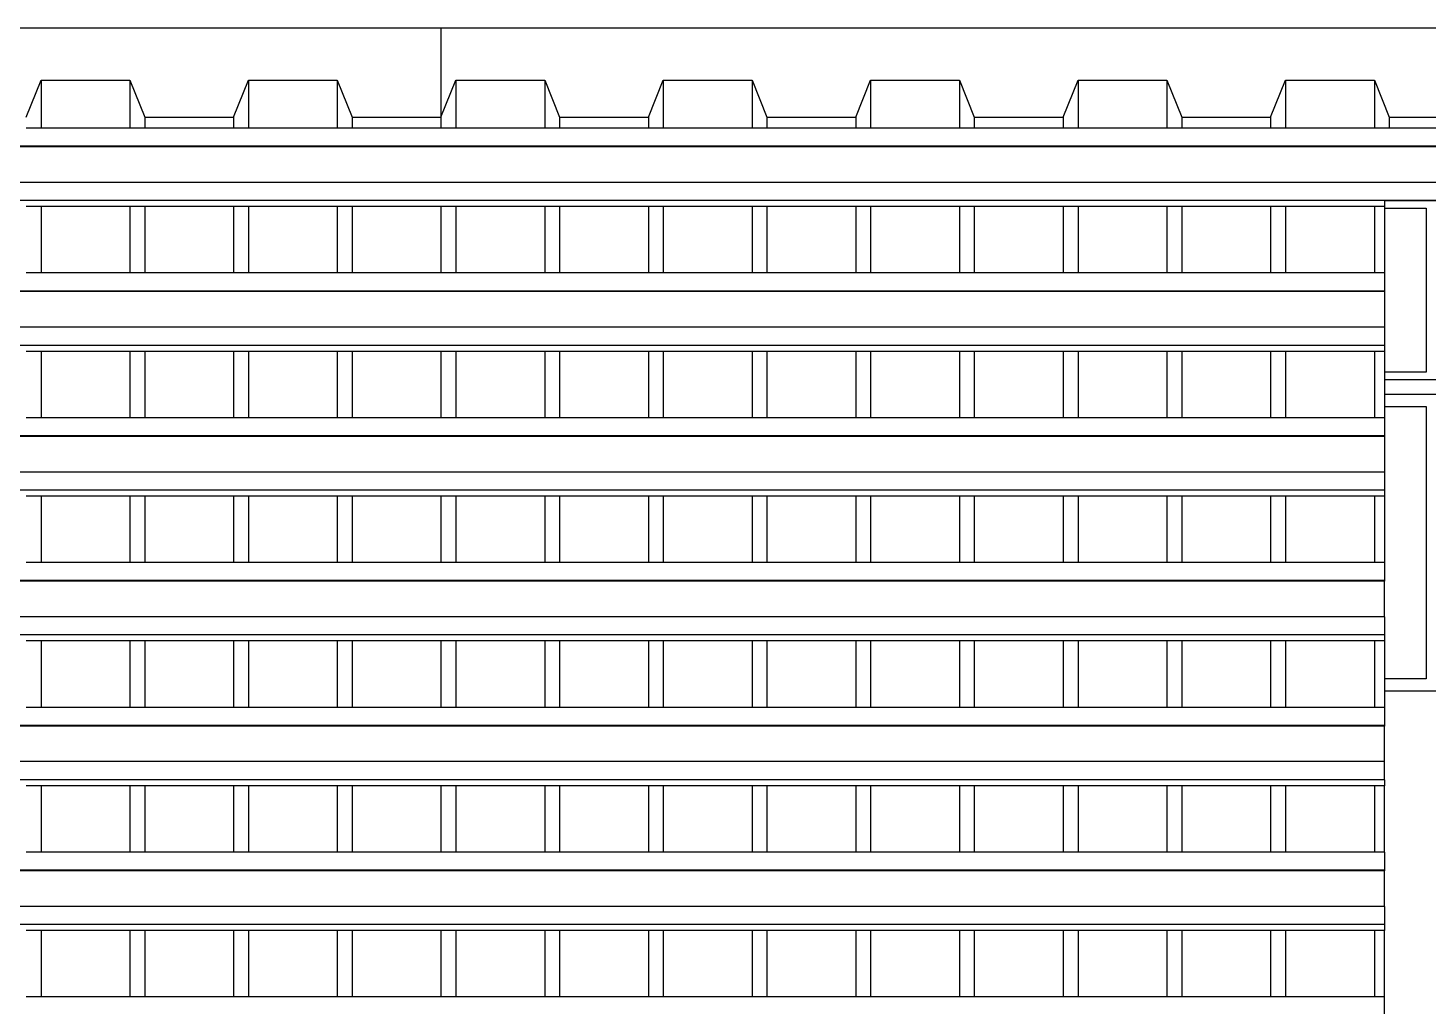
# Model space of a CAD drawing. Extents: x -34 to 34, y -12.8 to 11.9.
# Drawn here: x -6.14 to -4.234, y 10.591 to 11.923 of the extents above; entities that cross this region are included whole.
import ezdxf

# ---------------------------------------------------------------- set-up
doc = ezdxf.new("R2010")
doc.units = 0
doc.layers.get('0').update_dxf_attribs({"linetype": 'CONTINUOUS'})
doc.layers.add('SECTIONCUTEDGES', color=7, linetype='CONTINUOUS')

msp = doc.modelspace()

# ---------------------------------------------------------------- linework, layer by layer
for p, q in [((-6.1224, 11.8521), (-6.1224, 11.7867)), ((-6.0014, 11.8521), (-6.0014, 11.7867)), ((-5.84, 11.8521), (-5.84, 11.7867)), ((-5.719, 11.8521), (-5.719, 11.7867)), ((-5.5576, 11.8521), (-5.5576, 11.7867)), ((-5.4366, 11.8521), (-5.4366, 11.7867)), ((-5.2752, 11.8521), (-5.2752, 11.7867)), ((-5.1542, 11.8521), (-5.1542, 11.7867)), ((-4.9928, 11.8521), (-4.9928, 11.7867)), ((-4.8718, 11.8521), (-4.8718, 11.7867)), ((-4.7104, 11.8521), (-4.7104, 11.7867)), ((-4.5893, 11.8521), (-4.5893, 11.7867)), ((-4.428, 11.8521), (-4.428, 11.7867)), ((-4.3069, 11.8521), (-4.3069, 11.7867)), ((-5.9812, 11.8014), (-5.9812, 11.7867)), ((-5.8602, 11.8014), (-5.8602, 11.7867)), ((-5.6988, 11.8014), (-5.6988, 11.7867)), ((-5.5778, 11.8014), (-5.5778, 11.7867)), ((-5.4164, 11.8014), (-5.4164, 11.7867)), ((-5.2954, 11.8014), (-5.2954, 11.7867)), ((-5.134, 11.8014), (-5.134, 11.7867)), ((-5.013, 11.8014), (-5.013, 11.7867)), ((-4.8516, 11.8014), (-4.8516, 11.7867)), ((-4.7306, 11.8014), (-4.7306, 11.7867)), ((-4.5692, 11.8014), (-4.5692, 11.7867)), ((-4.4481, 11.8014), (-4.4481, 11.7867)), ((-4.2868, 11.8014), (-4.2868, 11.7867)), ((-6.1224, 11.7867), (-6.1426, 11.7867)), ((-6.0014, 11.7867), (-6.1224, 11.7867)), ((-5.9812, 11.7867), (-6.0014, 11.7867)), ((-5.8602, 11.7867), (-5.9812, 11.7867)), ((-5.84, 11.7867), (-5.8602, 11.7867)), ((-5.719, 11.7867), (-5.84, 11.7867)), ((-5.6988, 11.7867), (-5.719, 11.7867)), ((-5.5778, 11.7867), (-5.6988, 11.7867)), ((-5.5576, 11.7867), (-5.5778, 11.7867)), ((-5.4366, 11.7867), (-5.5576, 11.7867)), ((-5.4164, 11.7867), (-5.4366, 11.7867)), ((-5.2954, 11.7867), (-5.4164, 11.7867)), ((-5.2752, 11.7867), (-5.2954, 11.7867)), ((-5.1542, 11.7867), (-5.2752, 11.7867)), ((-5.134, 11.7867), (-5.1542, 11.7867)), ((-5.013, 11.7867), (-5.134, 11.7867)), ((-4.9928, 11.7867), (-5.013, 11.7867)), ((-4.8718, 11.7867), (-4.9928, 11.7867)), ((-4.8516, 11.7867), (-4.8718, 11.7867)), ((-4.7306, 11.7867), (-4.8516, 11.7867)), ((-4.7104, 11.7867), (-4.7306, 11.7867)), ((-4.5893, 11.7867), (-4.7104, 11.7867)), ((-4.5692, 11.7867), (-4.5893, 11.7867)), ((-4.4481, 11.7867), (-4.5692, 11.7867)), ((-4.428, 11.7867), (-4.4481, 11.7867)), ((-4.3069, 11.7867), (-4.428, 11.7867)), ((-4.2868, 11.7867), (-4.3069, 11.7867)), ((-4.1657, 11.7867), (-4.2868, 11.7867)), ((3.2068, 11.762), (-11.6672, 11.762)), ((3.2068, 11.7612), (-11.6672, 11.7612)), ((3.2068, 11.7127), (-11.6672, 11.7127)), ((3.2068, 11.688), (-11.6672, 11.688)), ((-6.1224, 11.6798), (-6.1426, 11.6798)), ((-6.1224, 11.6798), (-6.1224, 11.5894)), ((-6.0014, 11.6798), (-6.1224, 11.6798)), ((-6.0014, 11.6798), (-6.0014, 11.5894)), ((-5.9812, 11.6798), (-6.0014, 11.6798)), ((-5.9812, 11.6798), (-5.9812, 11.5894)), ((-5.8602, 11.6798), (-5.9812, 11.6798)), ((-5.8602, 11.6798), (-5.8602, 11.5894)), ((-5.84, 11.6798), (-5.8602, 11.6798)), ((-5.84, 11.6798), (-5.84, 11.5894)), ((-5.719, 11.6798), (-5.84, 11.6798)), ((-5.719, 11.6798), (-5.719, 11.5894)), ((-5.6988, 11.6798), (-5.719, 11.6798)), ((-5.6988, 11.6798), (-5.6988, 11.5894)), ((-5.5778, 11.6798), (-5.6988, 11.6798)), ((-5.5778, 11.6798), (-5.5778, 11.5894)), ((-5.5576, 11.6798), (-5.5778, 11.6798)), ((-5.5576, 11.6798), (-5.5576, 11.5894)), ((-5.4366, 11.6798), (-5.5576, 11.6798)), ((-5.4366, 11.6798), (-5.4366, 11.5894)), ((-5.4164, 11.6798), (-5.4366, 11.6798)), ((-5.4164, 11.6798), (-5.4164, 11.5894)), ((-5.2954, 11.6798), (-5.4164, 11.6798)), ((-5.2954, 11.6798), (-5.2954, 11.5894)), ((-5.2752, 11.6798), (-5.2954, 11.6798)), ((-5.2752, 11.6798), (-5.2752, 11.5894)), ((-5.1542, 11.6798), (-5.2752, 11.6798)), ((-5.1542, 11.6798), (-5.1542, 11.5894)), ((-5.134, 11.6798), (-5.1542, 11.6798)), ((-5.134, 11.6798), (-5.134, 11.5894)), ((-5.013, 11.6798), (-5.134, 11.6798)), ((-5.013, 11.6798), (-5.013, 11.5894)), ((-4.9928, 11.6798), (-5.013, 11.6798)), ((-4.9928, 11.6798), (-4.9928, 11.5894)), ((-4.8718, 11.6798), (-4.9928, 11.6798)), ((-4.8718, 11.6798), (-4.8718, 11.5894)), ((-4.8516, 11.6798), (-4.8718, 11.6798)), ((-4.8516, 11.6798), (-4.8516, 11.5894)), ((-4.7306, 11.6798), (-4.8516, 11.6798)), ((-4.7306, 11.6798), (-4.7306, 11.5894)), ((-4.7104, 11.6798), (-4.7306, 11.6798)), ((-4.7104, 11.6798), (-4.7104, 11.5894)), ((-4.5893, 11.6798), (-4.7104, 11.6798)), ((-4.5893, 11.6798), (-4.5893, 11.5894)), ((-4.5692, 11.6798), (-4.5893, 11.6798)), ((-4.5692, 11.6798), (-4.5692, 11.5894)), ((-4.4481, 11.6798), (-4.5692, 11.6798)), ((-4.4481, 11.6798), (-4.4481, 11.5894)), ((-4.428, 11.6798), (-4.4481, 11.6798)), ((-4.428, 11.6798), (-4.428, 11.5894)), ((-4.3069, 11.6798), (-4.428, 11.6798)), ((-4.3069, 11.6798), (-4.3069, 11.5894)), ((-4.2932, 11.6798), (-4.3069, 11.6798)), ((-4.2932, 11.6776), (-4.2932, 11.5894)), ((-6.1224, 11.5894), (-6.1426, 11.5894)), ((-6.0014, 11.5894), (-6.1224, 11.5894)), ((-5.9812, 11.5894), (-6.0014, 11.5894)), ((-5.8602, 11.5894), (-5.9812, 11.5894)), ((-5.84, 11.5894), (-5.8602, 11.5894)), ((-5.719, 11.5894), (-5.84, 11.5894)), ((-5.6988, 11.5894), (-5.719, 11.5894)), ((-5.5778, 11.5894), (-5.6988, 11.5894)), ((-5.5576, 11.5894), (-5.5778, 11.5894)), ((-5.4366, 11.5894), (-5.5576, 11.5894)), ((-5.4164, 11.5894), (-5.4366, 11.5894)), ((-5.2954, 11.5894), (-5.4164, 11.5894)), ((-5.2752, 11.5894), (-5.2954, 11.5894)), ((-5.1542, 11.5894), (-5.2752, 11.5894)), ((-5.134, 11.5894), (-5.1542, 11.5894)), ((-5.013, 11.5894), (-5.134, 11.5894)), ((-4.9928, 11.5894), (-5.013, 11.5894)), ((-4.8718, 11.5894), (-4.9928, 11.5894)), ((-4.8516, 11.5894), (-4.8718, 11.5894)), ((-4.7306, 11.5894), (-4.8516, 11.5894)), ((-4.7104, 11.5894), (-4.7306, 11.5894)), ((-4.5893, 11.5894), (-4.7104, 11.5894)), ((-4.5692, 11.5894), (-4.5893, 11.5894)), ((-4.4481, 11.5894), (-4.5692, 11.5894)), ((-4.428, 11.5894), (-4.4481, 11.5894)), ((-4.3069, 11.5894), (-4.428, 11.5894)), ((-4.2932, 11.5894), (-4.3069, 11.5894)), ((-4.2932, 11.5894), (-4.2932, 11.5647)), ((-4.2932, 11.5647), (-7.9232, 11.5647)), ((-4.2932, 11.5639), (-7.9232, 11.5639)), ((-4.2932, 11.5647), (-4.2932, 11.5639)), ((-4.2932, 11.5639), (-4.2932, 11.5154)), ((-4.2932, 11.5154), (-7.9232, 11.5154)), ((-4.2932, 11.5154), (-4.2932, 11.4907)), ((-4.2932, 11.4907), (-7.9232, 11.4907)), ((-6.1224, 11.4825), (-6.1426, 11.4825)), ((-6.1224, 11.4825), (-6.1224, 11.3921)), ((-6.0014, 11.4825), (-6.1224, 11.4825)), ((-6.0014, 11.4825), (-6.0014, 11.3921)), ((-5.9812, 11.4825), (-6.0014, 11.4825)), ((-5.9812, 11.4825), (-5.9812, 11.3921)), ((-5.8602, 11.4825), (-5.9812, 11.4825)), ((-5.8602, 11.4825), (-5.8602, 11.3921)), ((-5.84, 11.4825), (-5.8602, 11.4825)), ((-5.84, 11.4825), (-5.84, 11.3921)), ((-5.719, 11.4825), (-5.84, 11.4825)), ((-5.719, 11.4825), (-5.719, 11.3921)), ((-5.6988, 11.4825), (-5.719, 11.4825)), ((-5.6988, 11.4825), (-5.6988, 11.3921)), ((-5.5778, 11.4825), (-5.6988, 11.4825)), ((-5.5778, 11.4825), (-5.5778, 11.3921)), ((-5.5576, 11.4825), (-5.5778, 11.4825)), ((-5.5576, 11.4825), (-5.5576, 11.3921)), ((-5.4366, 11.4825), (-5.5576, 11.4825)), ((-5.4366, 11.4825), (-5.4366, 11.3921)), ((-5.4164, 11.4825), (-5.4366, 11.4825)), ((-5.4164, 11.4825), (-5.4164, 11.3921)), ((-5.2954, 11.4825), (-5.4164, 11.4825)), ((-5.2954, 11.4825), (-5.2954, 11.3921)), ((-5.2752, 11.4825), (-5.2954, 11.4825)), ((-5.2752, 11.4825), (-5.2752, 11.3921)), ((-5.1542, 11.4825), (-5.2752, 11.4825)), ((-5.1542, 11.4825), (-5.1542, 11.3921)), ((-5.134, 11.4825), (-5.1542, 11.4825)), ((-5.134, 11.4825), (-5.134, 11.3921)), ((-5.013, 11.4825), (-5.134, 11.4825)), ((-5.013, 11.4825), (-5.013, 11.3921)), ((-4.9928, 11.4825), (-5.013, 11.4825)), ((-4.9928, 11.4825), (-4.9928, 11.3921)), ((-4.8718, 11.4825), (-4.9928, 11.4825)), ((-4.8718, 11.4825), (-4.8718, 11.3921)), ((-4.8516, 11.4825), (-4.8718, 11.4825)), ((-4.8516, 11.4825), (-4.8516, 11.3921)), ((-4.7306, 11.4825), (-4.8516, 11.4825)), ((-4.7306, 11.4825), (-4.7306, 11.3921)), ((-4.7104, 11.4825), (-4.7306, 11.4825)), ((-4.7104, 11.4825), (-4.7104, 11.3921)), ((-4.5893, 11.4825), (-4.7104, 11.4825)), ((-4.5893, 11.4825), (-4.5893, 11.3921)), ((-4.5692, 11.4825), (-4.5893, 11.4825)), ((-4.5692, 11.4825), (-4.5692, 11.3921)), ((-4.4481, 11.4825), (-4.5692, 11.4825)), ((-4.4481, 11.4825), (-4.4481, 11.3921)), ((-4.428, 11.4825), (-4.4481, 11.4825)), ((-4.428, 11.4825), (-4.428, 11.3921)), ((-4.3069, 11.4825), (-4.428, 11.4825)), ((-4.3069, 11.4825), (-4.3069, 11.3921)), ((-4.2932, 11.4825), (-4.3069, 11.4825)), ((-4.2932, 11.4907), (-4.2932, 11.4825)), ((-4.2932, 11.4825), (-4.2932, 11.4542)), ((-4.2932, 11.4442), (-4.2932, 11.4238)), ((-4.2932, 11.4073), (-4.2932, 11.3921)), ((-6.1224, 11.3921), (-6.1426, 11.3921)), ((-6.0014, 11.3921), (-6.1224, 11.3921)), ((-5.9812, 11.3921), (-6.0014, 11.3921)), ((-5.8602, 11.3921), (-5.9812, 11.3921)), ((-5.84, 11.3921), (-5.8602, 11.3921)), ((-5.719, 11.3921), (-5.84, 11.3921)), ((-5.6988, 11.3921), (-5.719, 11.3921)), ((-5.5778, 11.3921), (-5.6988, 11.3921)), ((-5.5576, 11.3921), (-5.5778, 11.3921)), ((-5.4366, 11.3921), (-5.5576, 11.3921)), ((-5.4164, 11.3921), (-5.4366, 11.3921)), ((-5.2954, 11.3921), (-5.4164, 11.3921)), ((-5.2752, 11.3921), (-5.2954, 11.3921)), ((-5.1542, 11.3921), (-5.2752, 11.3921)), ((-5.134, 11.3921), (-5.1542, 11.3921)), ((-5.013, 11.3921), (-5.134, 11.3921)), ((-4.9928, 11.3921), (-5.013, 11.3921)), ((-4.8718, 11.3921), (-4.9928, 11.3921)), ((-4.8516, 11.3921), (-4.8718, 11.3921)), ((-4.7306, 11.3921), (-4.8516, 11.3921)), ((-4.7104, 11.3921), (-4.7306, 11.3921)), ((-4.5893, 11.3921), (-4.7104, 11.3921)), ((-4.5692, 11.3921), (-4.5893, 11.3921)), ((-4.4481, 11.3921), (-4.5692, 11.3921)), ((-4.428, 11.3921), (-4.4481, 11.3921)), ((-4.3069, 11.3921), (-4.428, 11.3921)), ((-4.2932, 11.3921), (-4.3069, 11.3921)), ((-4.2932, 11.3921), (-4.2932, 11.3674)), ((-4.2932, 11.3674), (-7.9232, 11.3674)), ((-4.2932, 11.3666), (-7.9232, 11.3666)), ((-4.2932, 11.3674), (-4.2932, 11.3666)), ((-4.2932, 11.3666), (-4.2932, 11.3181)), ((-4.2932, 11.3181), (-7.9232, 11.3181)), ((-4.2932, 11.3181), (-4.2932, 11.2935)), ((-4.2932, 11.2935), (-7.9232, 11.2935)), ((-4.2932, 11.2935), (-4.2932, 11.2852)), ((-6.1224, 11.2852), (-6.1426, 11.2852)), ((-6.1224, 11.2852), (-6.1224, 11.1948)), ((-6.0014, 11.2852), (-6.1224, 11.2852)), ((-6.0014, 11.2852), (-6.0014, 11.1948)), ((-5.9812, 11.2852), (-6.0014, 11.2852)), ((-5.9812, 11.2852), (-5.9812, 11.1948)), ((-5.8602, 11.2852), (-5.9812, 11.2852)), ((-5.8602, 11.2852), (-5.8602, 11.1948)), ((-5.84, 11.2852), (-5.8602, 11.2852)), ((-5.84, 11.2852), (-5.84, 11.1948)), ((-5.719, 11.2852), (-5.84, 11.2852)), ((-5.719, 11.2852), (-5.719, 11.1948)), ((-5.6988, 11.2852), (-5.719, 11.2852)), ((-5.6988, 11.2852), (-5.6988, 11.1948)), ((-5.5778, 11.2852), (-5.6988, 11.2852)), ((-5.5778, 11.2852), (-5.5778, 11.1948)), ((-5.5576, 11.2852), (-5.5778, 11.2852)), ((-5.5576, 11.2852), (-5.5576, 11.1948)), ((-5.4366, 11.2852), (-5.5576, 11.2852)), ((-5.4366, 11.2852), (-5.4366, 11.1948)), ((-5.4164, 11.2852), (-5.4366, 11.2852)), ((-5.4164, 11.2852), (-5.4164, 11.1948)), ((-5.2954, 11.2852), (-5.4164, 11.2852)), ((-5.2954, 11.2852), (-5.2954, 11.1948)), ((-5.2752, 11.2852), (-5.2954, 11.2852)), ((-5.2752, 11.2852), (-5.2752, 11.1948)), ((-5.1542, 11.2852), (-5.2752, 11.2852)), ((-5.1542, 11.2852), (-5.1542, 11.1948)), ((-5.134, 11.2852), (-5.1542, 11.2852)), ((-5.134, 11.2852), (-5.134, 11.1948)), ((-5.013, 11.2852), (-5.134, 11.2852)), ((-5.013, 11.2852), (-5.013, 11.1948)), ((-4.9928, 11.2852), (-5.013, 11.2852)), ((-4.9928, 11.2852), (-4.9928, 11.1948)), ((-4.8718, 11.2852), (-4.9928, 11.2852)), ((-4.8718, 11.2852), (-4.8718, 11.1948)), ((-4.8516, 11.2852), (-4.8718, 11.2852)), ((-4.8516, 11.2852), (-4.8516, 11.1948)), ((-4.7306, 11.2852), (-4.8516, 11.2852)), ((-4.7306, 11.2852), (-4.7306, 11.1948)), ((-4.7104, 11.2852), (-4.7306, 11.2852)), ((-4.7104, 11.2852), (-4.7104, 11.1948)), ((-4.5893, 11.2852), (-4.7104, 11.2852)), ((-4.5893, 11.2852), (-4.5893, 11.1948)), ((-4.5692, 11.2852), (-4.5893, 11.2852)), ((-4.5692, 11.2852), (-4.5692, 11.1948)), ((-4.4481, 11.2852), (-4.5692, 11.2852)), ((-4.4481, 11.2852), (-4.4481, 11.1948)), ((-4.428, 11.2852), (-4.4481, 11.2852)), ((-4.428, 11.2852), (-4.428, 11.1948)), ((-4.3069, 11.2852), (-4.428, 11.2852)), ((-4.3069, 11.2852), (-4.3069, 11.1948)), ((-4.2932, 11.2852), (-4.3069, 11.2852)), ((-4.2932, 11.2852), (-4.2932, 11.1948)), ((-6.1224, 11.1948), (-6.1426, 11.1948)), ((-6.0014, 11.1948), (-6.1224, 11.1948)), ((-5.9812, 11.1948), (-6.0014, 11.1948)), ((-5.8602, 11.1948), (-5.9812, 11.1948)), ((-5.84, 11.1948), (-5.8602, 11.1948)), ((-5.719, 11.1948), (-5.84, 11.1948)), ((-5.6988, 11.1948), (-5.719, 11.1948)), ((-5.5778, 11.1948), (-5.6988, 11.1948)), ((-5.5576, 11.1948), (-5.5778, 11.1948)), ((-5.4366, 11.1948), (-5.5576, 11.1948)), ((-5.4164, 11.1948), (-5.4366, 11.1948)), ((-5.2954, 11.1948), (-5.4164, 11.1948)), ((-5.2752, 11.1948), (-5.2954, 11.1948)), ((-5.1542, 11.1948), (-5.2752, 11.1948)), ((-5.134, 11.1948), (-5.1542, 11.1948)), ((-5.013, 11.1948), (-5.134, 11.1948)), ((-4.9928, 11.1948), (-5.013, 11.1948)), ((-4.8718, 11.1948), (-4.9928, 11.1948)), ((-4.8516, 11.1948), (-4.8718, 11.1948)), ((-4.7306, 11.1948), (-4.8516, 11.1948)), ((-4.7104, 11.1948), (-4.7306, 11.1948)), ((-4.5893, 11.1948), (-4.7104, 11.1948)), ((-4.5692, 11.1948), (-4.5893, 11.1948)), ((-4.4481, 11.1948), (-4.5692, 11.1948)), ((-4.428, 11.1948), (-4.4481, 11.1948)), ((-4.3069, 11.1948), (-4.428, 11.1948)), ((-4.2932, 11.1948), (-4.3069, 11.1948)), ((-4.2932, 11.1948), (-4.2932, 11.1702)), ((-4.2932, 11.1702), (-7.9232, 11.1702)), ((-4.2932, 11.1693), (-7.9232, 11.1693)), ((-4.2932, 11.1702), (-4.2932, 11.1693)), ((-4.2932, 11.1208), (-4.2932, 11.1693)), ((-4.2932, 11.1208), (-7.9232, 11.1208)), ((-4.2932, 11.1208), (-4.2932, 11.0962)), ((-4.2932, 11.0962), (-7.9232, 11.0962)), ((-4.2932, 11.0962), (-4.2932, 11.088)), ((-6.1224, 11.088), (-6.1426, 11.088)), ((-6.1224, 11.088), (-6.1224, 10.9975)), ((-6.0014, 11.088), (-6.1224, 11.088)), ((-6.0014, 11.088), (-6.0014, 10.9975)), ((-5.9812, 11.088), (-6.0014, 11.088)), ((-5.9812, 11.088), (-5.9812, 10.9975)), ((-5.8602, 11.088), (-5.9812, 11.088)), ((-5.8602, 11.088), (-5.8602, 10.9975)), ((-5.84, 11.088), (-5.8602, 11.088)), ((-5.84, 11.088), (-5.84, 10.9975)), ((-5.719, 11.088), (-5.84, 11.088)), ((-5.719, 11.088), (-5.719, 10.9975)), ((-5.6988, 11.088), (-5.719, 11.088)), ((-5.6988, 11.088), (-5.6988, 10.9975)), ((-5.5778, 11.088), (-5.6988, 11.088)), ((-5.5778, 11.088), (-5.5778, 10.9975)), ((-5.5576, 11.088), (-5.5778, 11.088)), ((-5.5576, 11.088), (-5.5576, 10.9975)), ((-5.4366, 11.088), (-5.5576, 11.088)), ((-5.4366, 11.088), (-5.4366, 10.9975)), ((-5.4164, 11.088), (-5.4366, 11.088)), ((-5.4164, 11.088), (-5.4164, 10.9975)), ((-5.2954, 11.088), (-5.4164, 11.088)), ((-5.2954, 11.088), (-5.2954, 10.9975)), ((-5.2752, 11.088), (-5.2954, 11.088)), ((-5.2752, 11.088), (-5.2752, 10.9975)), ((-5.1542, 11.088), (-5.2752, 11.088)), ((-5.1542, 11.088), (-5.1542, 10.9975)), ((-5.134, 11.088), (-5.1542, 11.088)), ((-5.134, 11.088), (-5.134, 10.9975)), ((-5.013, 11.088), (-5.134, 11.088)), ((-5.013, 11.088), (-5.013, 10.9975)), ((-4.9928, 11.088), (-5.013, 11.088)), ((-4.9928, 11.088), (-4.9928, 10.9975)), ((-4.8718, 11.088), (-4.9928, 11.088)), ((-4.8718, 11.088), (-4.8718, 10.9975)), ((-4.8516, 11.088), (-4.8718, 11.088)), ((-4.8516, 11.088), (-4.8516, 10.9975)), ((-4.7306, 11.088), (-4.8516, 11.088)), ((-4.7306, 11.088), (-4.7306, 10.9975)), ((-4.7104, 11.088), (-4.7306, 11.088)), ((-4.7104, 11.088), (-4.7104, 10.9975)), ((-4.5893, 11.088), (-4.7104, 11.088)), ((-4.5893, 11.088), (-4.5893, 10.9975)), ((-4.5692, 11.088), (-4.5893, 11.088)), ((-4.5692, 11.088), (-4.5692, 10.9975)), ((-4.4481, 11.088), (-4.5692, 11.088)), ((-4.4481, 11.088), (-4.4481, 10.9975)), ((-4.428, 11.088), (-4.4481, 11.088)), ((-4.428, 11.088), (-4.428, 10.9975)), ((-4.3069, 11.088), (-4.428, 11.088)), ((-4.3069, 11.088), (-4.3069, 10.9975)), ((-4.2932, 11.088), (-4.3069, 11.088)), ((-4.2932, 11.088), (-4.2932, 11.0365)), ((-4.2932, 11.02), (-4.2932, 10.9975)), ((-6.1224, 10.9975), (-6.1426, 10.9975)), ((-6.0014, 10.9975), (-6.1224, 10.9975)), ((-5.9812, 10.9975), (-6.0014, 10.9975)), ((-5.8602, 10.9975), (-5.9812, 10.9975)), ((-5.84, 10.9975), (-5.8602, 10.9975)), ((-5.719, 10.9975), (-5.84, 10.9975)), ((-5.6988, 10.9975), (-5.719, 10.9975)), ((-5.5778, 10.9975), (-5.6988, 10.9975)), ((-5.5576, 10.9975), (-5.5778, 10.9975)), ((-5.4366, 10.9975), (-5.5576, 10.9975)), ((-5.4164, 10.9975), (-5.4366, 10.9975)), ((-5.2954, 10.9975), (-5.4164, 10.9975)), ((-5.2752, 10.9975), (-5.2954, 10.9975)), ((-5.1542, 10.9975), (-5.2752, 10.9975)), ((-5.134, 10.9975), (-5.1542, 10.9975)), ((-5.013, 10.9975), (-5.134, 10.9975)), ((-4.9928, 10.9975), (-5.013, 10.9975)), ((-4.8718, 10.9975), (-4.9928, 10.9975)), ((-4.8516, 10.9975), (-4.8718, 10.9975)), ((-4.7306, 10.9975), (-4.8516, 10.9975)), ((-4.7104, 10.9975), (-4.7306, 10.9975)), ((-4.5893, 10.9975), (-4.7104, 10.9975)), ((-4.5692, 10.9975), (-4.5893, 10.9975)), ((-4.4481, 10.9975), (-4.5692, 10.9975)), ((-4.428, 10.9975), (-4.4481, 10.9975)), ((-4.3069, 10.9975), (-4.428, 10.9975)), ((-4.2932, 10.9975), (-4.3069, 10.9975)), ((-4.2932, 10.9975), (-4.2932, 10.9729)), ((-4.2932, 10.9729), (-7.9232, 10.9729)), ((-4.2932, 10.9721), (-7.9232, 10.9721)), ((-4.2932, 10.9729), (-4.2932, 10.9721)), ((-4.2932, 10.9236), (-4.2932, 10.9721)), ((-4.2932, 10.9236), (-7.9232, 10.9236)), ((-4.2932, 10.8989), (-4.2932, 10.9236)), ((-4.2932, 10.8989), (-7.9232, 10.8989)), ((-6.1224, 10.8907), (-6.1426, 10.8907)), ((-6.1224, 10.8907), (-6.1224, 10.8003)), ((-6.0014, 10.8907), (-6.1224, 10.8907)), ((-6.0014, 10.8907), (-6.0014, 10.8003)), ((-5.9812, 10.8907), (-6.0014, 10.8907)), ((-5.9812, 10.8907), (-5.9812, 10.8003)), ((-5.8602, 10.8907), (-5.9812, 10.8907)), ((-5.8602, 10.8907), (-5.8602, 10.8003)), ((-5.84, 10.8907), (-5.8602, 10.8907)), ((-5.84, 10.8907), (-5.84, 10.8003)), ((-5.719, 10.8907), (-5.84, 10.8907)), ((-5.719, 10.8907), (-5.719, 10.8003)), ((-5.6988, 10.8907), (-5.719, 10.8907)), ((-5.6988, 10.8907), (-5.6988, 10.8003)), ((-5.5778, 10.8907), (-5.6988, 10.8907)), ((-5.5778, 10.8907), (-5.5778, 10.8003)), ((-5.5576, 10.8907), (-5.5778, 10.8907)), ((-5.5576, 10.8907), (-5.5576, 10.8003)), ((-5.4366, 10.8907), (-5.5576, 10.8907)), ((-5.4366, 10.8907), (-5.4366, 10.8003)), ((-5.4164, 10.8907), (-5.4366, 10.8907)), ((-5.4164, 10.8907), (-5.4164, 10.8003)), ((-5.2954, 10.8907), (-5.4164, 10.8907)), ((-5.2954, 10.8907), (-5.2954, 10.8003)), ((-5.2752, 10.8907), (-5.2954, 10.8907)), ((-5.2752, 10.8907), (-5.2752, 10.8003)), ((-5.1542, 10.8907), (-5.2752, 10.8907)), ((-5.1542, 10.8907), (-5.1542, 10.8003)), ((-5.134, 10.8907), (-5.1542, 10.8907)), ((-5.134, 10.8907), (-5.134, 10.8003)), ((-5.013, 10.8907), (-5.134, 10.8907)), ((-5.013, 10.8907), (-5.013, 10.8003)), ((-4.9928, 10.8907), (-5.013, 10.8907)), ((-4.9928, 10.8907), (-4.9928, 10.8003)), ((-4.8718, 10.8907), (-4.9928, 10.8907)), ((-4.8718, 10.8907), (-4.8718, 10.8003)), ((-4.8516, 10.8907), (-4.8718, 10.8907)), ((-4.8516, 10.8907), (-4.8516, 10.8003)), ((-4.7306, 10.8907), (-4.8516, 10.8907)), ((-4.7306, 10.8907), (-4.7306, 10.8003)), ((-4.7104, 10.8907), (-4.7306, 10.8907)), ((-4.7104, 10.8907), (-4.7104, 10.8003)), ((-4.5893, 10.8907), (-4.7104, 10.8907)), ((-4.5893, 10.8907), (-4.5893, 10.8003)), ((-4.5692, 10.8907), (-4.5893, 10.8907)), ((-4.5692, 10.8907), (-4.5692, 10.8003)), ((-4.4481, 10.8907), (-4.5692, 10.8907)), ((-4.4481, 10.8907), (-4.4481, 10.8003)), ((-4.428, 10.8907), (-4.4481, 10.8907)), ((-4.428, 10.8907), (-4.428, 10.8003)), ((-4.3069, 10.8907), (-4.428, 10.8907)), ((-4.3069, 10.8907), (-4.3069, 10.8003)), ((-4.2932, 10.8907), (-4.3069, 10.8907)), ((-4.2932, 10.8989), (-4.2932, 10.8907)), ((-4.2932, 10.8003), (-4.2932, 10.8907)), ((-6.1224, 10.8003), (-6.1426, 10.8003)), ((-6.0014, 10.8003), (-6.1224, 10.8003)), ((-5.9812, 10.8003), (-6.0014, 10.8003)), ((-5.8602, 10.8003), (-5.9812, 10.8003)), ((-5.84, 10.8003), (-5.8602, 10.8003)), ((-5.719, 10.8003), (-5.84, 10.8003)), ((-5.6988, 10.8003), (-5.719, 10.8003)), ((-5.5778, 10.8003), (-5.6988, 10.8003)), ((-5.5576, 10.8003), (-5.5778, 10.8003)), ((-5.4366, 10.8003), (-5.5576, 10.8003)), ((-5.4164, 10.8003), (-5.4366, 10.8003)), ((-5.2954, 10.8003), (-5.4164, 10.8003)), ((-5.2752, 10.8003), (-5.2954, 10.8003)), ((-5.1542, 10.8003), (-5.2752, 10.8003)), ((-5.134, 10.8003), (-5.1542, 10.8003)), ((-5.013, 10.8003), (-5.134, 10.8003)), ((-4.9928, 10.8003), (-5.013, 10.8003)), ((-4.8718, 10.8003), (-4.9928, 10.8003)), ((-4.8516, 10.8003), (-4.8718, 10.8003)), ((-4.7306, 10.8003), (-4.8516, 10.8003)), ((-4.7104, 10.8003), (-4.7306, 10.8003)), ((-4.5893, 10.8003), (-4.7104, 10.8003)), ((-4.5692, 10.8003), (-4.5893, 10.8003)), ((-4.4481, 10.8003), (-4.5692, 10.8003)), ((-4.428, 10.8003), (-4.4481, 10.8003)), ((-4.3069, 10.8003), (-4.428, 10.8003)), ((-4.2932, 10.8003), (-4.3069, 10.8003)), ((-4.2932, 10.8003), (-4.2932, 10.7756)), ((-4.2932, 10.7756), (-7.9232, 10.7756)), ((-4.2932, 10.7748), (-7.9232, 10.7748)), ((-4.2932, 10.7756), (-4.2932, 10.7748)), ((-4.2932, 10.7263), (-4.2932, 10.7748)), ((-4.2932, 10.7263), (-7.9232, 10.7263)), ((-4.2932, 10.7263), (-4.2932, 10.7016)), ((-4.2932, 10.7016), (-7.9232, 10.7016)), ((-4.2932, 10.7016), (-4.2932, 10.6934)), ((-6.1224, 10.6934), (-6.1426, 10.6934)), ((-6.1224, 10.6934), (-6.1224, 10.603)), ((-6.0014, 10.6934), (-6.1224, 10.6934)), ((-6.0014, 10.6934), (-6.0014, 10.603)), ((-5.9812, 10.6934), (-6.0014, 10.6934)), ((-5.9812, 10.6934), (-5.9812, 10.603)), ((-5.8602, 10.6934), (-5.9812, 10.6934)), ((-5.8602, 10.6934), (-5.8602, 10.603)), ((-5.84, 10.6934), (-5.8602, 10.6934)), ((-5.84, 10.6934), (-5.84, 10.603)), ((-5.719, 10.6934), (-5.84, 10.6934)), ((-5.719, 10.6934), (-5.719, 10.603)), ((-5.6988, 10.6934), (-5.719, 10.6934)), ((-5.6988, 10.6934), (-5.6988, 10.603)), ((-5.5778, 10.6934), (-5.6988, 10.6934)), ((-5.5778, 10.6934), (-5.5778, 10.603)), ((-5.5576, 10.6934), (-5.5778, 10.6934)), ((-5.5576, 10.6934), (-5.5576, 10.603)), ((-5.4366, 10.6934), (-5.5576, 10.6934)), ((-5.4366, 10.6934), (-5.4366, 10.603)), ((-5.4164, 10.6934), (-5.4366, 10.6934)), ((-5.4164, 10.6934), (-5.4164, 10.603)), ((-5.2954, 10.6934), (-5.4164, 10.6934)), ((-5.2954, 10.6934), (-5.2954, 10.603)), ((-5.2752, 10.6934), (-5.2954, 10.6934)), ((-5.2752, 10.6934), (-5.2752, 10.603)), ((-5.1542, 10.6934), (-5.2752, 10.6934)), ((-5.1542, 10.6934), (-5.1542, 10.603)), ((-5.134, 10.6934), (-5.1542, 10.6934)), ((-5.134, 10.6934), (-5.134, 10.603)), ((-5.013, 10.6934), (-5.134, 10.6934)), ((-5.013, 10.6934), (-5.013, 10.603)), ((-4.9928, 10.6934), (-5.013, 10.6934)), ((-4.9928, 10.6934), (-4.9928, 10.603)), ((-4.8718, 10.6934), (-4.9928, 10.6934)), ((-4.8718, 10.6934), (-4.8718, 10.603)), ((-4.8516, 10.6934), (-4.8718, 10.6934)), ((-4.8516, 10.6934), (-4.8516, 10.603)), ((-4.7306, 10.6934), (-4.8516, 10.6934)), ((-4.7306, 10.6934), (-4.7306, 10.603)), ((-4.7104, 10.6934), (-4.7306, 10.6934)), ((-4.7104, 10.6934), (-4.7104, 10.603)), ((-4.5893, 10.6934), (-4.7104, 10.6934)), ((-4.5893, 10.6934), (-4.5893, 10.603)), ((-4.5692, 10.6934), (-4.5893, 10.6934)), ((-4.5692, 10.6934), (-4.5692, 10.603)), ((-4.4481, 10.6934), (-4.5692, 10.6934)), ((-4.4481, 10.6934), (-4.4481, 10.603)), ((-4.428, 10.6934), (-4.4481, 10.6934)), ((-4.428, 10.6934), (-4.428, 10.603)), ((-4.3069, 10.6934), (-4.428, 10.6934)), ((-4.3069, 10.6934), (-4.3069, 10.603)), ((-4.2932, 10.6934), (-4.3069, 10.6934)), ((-4.2932, 10.603), (-4.2932, 10.6934)), ((-6.1224, 10.603), (-6.1426, 10.603)), ((-6.0014, 10.603), (-6.1224, 10.603)), ((-5.9812, 10.603), (-6.0014, 10.603)), ((-5.8602, 10.603), (-5.9812, 10.603)), ((-5.84, 10.603), (-5.8602, 10.603)), ((-5.719, 10.603), (-5.84, 10.603)), ((-5.6988, 10.603), (-5.719, 10.603)), ((-5.5778, 10.603), (-5.6988, 10.603)), ((-5.5576, 10.603), (-5.5778, 10.603)), ((-5.4366, 10.603), (-5.5576, 10.603)), ((-5.4164, 10.603), (-5.4366, 10.603)), ((-5.2954, 10.603), (-5.4164, 10.603)), ((-5.2752, 10.603), (-5.2954, 10.603)), ((-5.1542, 10.603), (-5.2752, 10.603)), ((-5.134, 10.603), (-5.1542, 10.603)), ((-5.013, 10.603), (-5.134, 10.603)), ((-4.9928, 10.603), (-5.013, 10.603)), ((-4.8718, 10.603), (-4.9928, 10.603)), ((-4.8516, 10.603), (-4.8718, 10.603)), ((-4.7306, 10.603), (-4.8516, 10.603)), ((-4.7104, 10.603), (-4.7306, 10.603)), ((-4.5893, 10.603), (-4.7104, 10.603)), ((-4.5692, 10.603), (-4.5893, 10.603)), ((-4.4481, 10.603), (-4.5692, 10.603)), ((-4.428, 10.603), (-4.4481, 10.603)), ((-4.3069, 10.603), (-4.428, 10.603)), ((-4.2932, 10.603), (-4.3069, 10.603)), ((-4.2932, 10.5783), (-4.2932, 10.603))]:
    msp.add_line(p, q)
at = {"layer": 'SECTIONCUTEDGES'}
for p, q in [((-5.5778, 11.923), (-8.6843, 11.923)), ((-2.4712, 11.923), (-5.5778, 11.923)), ((-5.5778, 11.923), (-5.5778, 11.8014)), ((-6.1426, 11.8014), (-6.1224, 11.8521)), ((-6.1224, 11.8521), (-6.0014, 11.8521)), ((-6.0014, 11.8521), (-5.9812, 11.8014)), ((-5.8602, 11.8014), (-5.84, 11.8521)), ((-5.84, 11.8521), (-5.719, 11.8521)), ((-5.719, 11.8521), (-5.6988, 11.8014)), ((-5.5778, 11.8014), (-5.5576, 11.8521)), ((-5.5576, 11.8521), (-5.4366, 11.8521)), ((-5.4366, 11.8521), (-5.4164, 11.8014)), ((-5.2954, 11.8014), (-5.2752, 11.8521)), ((-5.2752, 11.8521), (-5.1542, 11.8521)), ((-5.1542, 11.8521), (-5.134, 11.8014)), ((-5.013, 11.8014), (-4.9928, 11.8521)), ((-4.9928, 11.8521), (-4.8718, 11.8521)), ((-4.8718, 11.8521), (-4.8516, 11.8014)), ((-4.7306, 11.8014), (-4.7104, 11.8521)), ((-4.7104, 11.8521), (-4.5893, 11.8521)), ((-4.5893, 11.8521), (-4.5692, 11.8014)), ((-4.4481, 11.8014), (-4.428, 11.8521)), ((-4.428, 11.8521), (-4.3069, 11.8521)), ((-4.3069, 11.8521), (-4.2868, 11.8014)), ((-5.9812, 11.8014), (-5.8602, 11.8014)), ((-5.6988, 11.8014), (-5.5778, 11.8014)), ((-5.4164, 11.8014), (-5.2954, 11.8014)), ((-5.134, 11.8014), (-5.013, 11.8014)), ((-4.8516, 11.8014), (-4.7306, 11.8014)), ((-4.5692, 11.8014), (-4.4481, 11.8014)), ((-4.2868, 11.8014), (-4.1657, 11.8014)), ((-4.1732, 11.6875), (-4.2932, 11.6875)), ((-4.2932, 11.6875), (-4.2932, 11.6798)), ((-4.2932, 11.6798), (-4.2932, 11.6776)), ((-4.2932, 11.6776), (-4.2363, 11.6776)), ((-4.2363, 11.6776), (-4.2363, 11.4542)), ((-4.2363, 11.4542), (-4.2932, 11.4542)), ((-4.2932, 11.4542), (-4.2932, 11.4442)), ((-4.2932, 11.4442), (-4.1732, 11.4442)), ((-4.2932, 11.4238), (-4.2932, 11.4073)), ((-4.1732, 11.4238), (-4.2932, 11.4238)), ((-4.2932, 11.4073), (-4.2363, 11.4073)), ((-4.2363, 11.4073), (-4.2363, 11.0365)), ((-4.2363, 11.0365), (-4.2932, 11.0365)), ((-4.2932, 11.0365), (-4.2932, 11.02)), ((-4.2932, 11.02), (-4.1732, 11.02))]:
    msp.add_line(p, q, dxfattribs=at)

doc.saveas('drawing.dxf')
